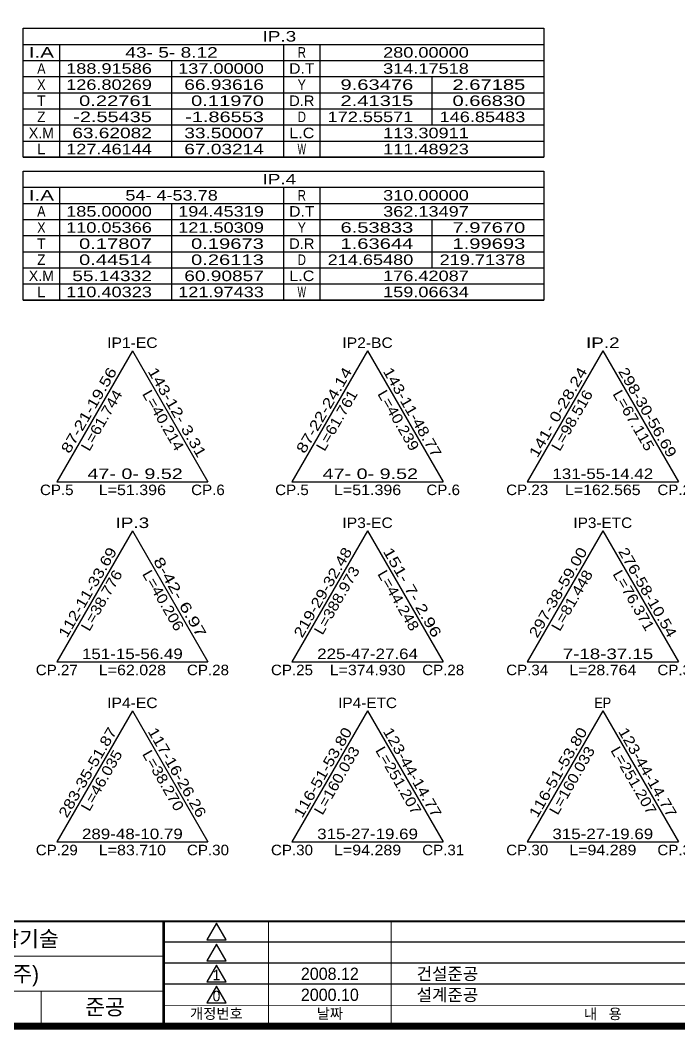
# Model space of a CAD drawing. Extents: x 231382 to 232223, y 224653 to 225247.
# Drawn here: x 231636.2 to 231824.4, y 224671.6 to 224959.8 of the extents above; entities that cross this region are included whole.
import ezdxf
from ezdxf.enums import TextEntityAlignment as Align

# ---------------------------------------------------------------- set-up
doc = ezdxf.new("R2010")
doc.units = 0
doc.header["$LTSCALE"] = 10
doc.header["$MEASUREMENT"] = 0
for name, color, linetype in [('CA-LEAL', 1, 'CONTINUOUS'), ('CA-LEAT', 3, 'CONTINUOUS'), ('CA-TABL-LIN1', 4, 'CONTINUOUS'), ('CA-TABL-LIN2', 1, 'CONTINUOUS'), ('CA-TABL-TEX1', 6, 'CONTINUOUS'), ('CA-TABL-TEX2', 3, 'CONTINUOUS'), ('CX-BORD', 3, 'CONTINUOUS'), ('CX-BORD-LIN1', 4, 'CONTINUOUS'), ('CX-BORD-LIN2', 3, 'CONTINUOUS'), ('CX-BORD-TEX2', 7, 'CONTINUOUS'), ('CX-BORD-TEX3', 6, 'CONTINUOUS')]:
    doc.layers.add(name, color=color, linetype=linetype)
doc.styles.get("Standard").update_dxf_attribs({"font": 'Dotum.ttf'})
doc.styles.add('TB_TEXT', font='Dotum.ttf')
doc.styles.add('TB_WBTXT', font='Dotum.ttf')
doc.styles.add('TB_WMTXT', font='Dotum.ttf')

# ---------------------------------------------------------------- blocks, each defined once
blk = doc.blocks.new('CXBLKA1-KHCA1')
at = {"layer": 'CX-BORD-LIN1', "const_width": 2}
blk.add_lwpolyline([(796, 0), (0, 0), (0, 554), (796, 554)], close=True, dxfattribs=at)
at = {"layer": 'CX-BORD-LIN1'}
for points, const_width in [([(796, 30), (0, 30)], 0.6), ([(270, 0), (270, 30)], 0.8), ([(270, 0), (270, 30)], 0.6), ([(300, 0), (300, 30)], 0.3), ([(335, 0), (335, 30)], 0.3), ([(566, 6), (270, 6)], 0.2)]:
    blk.add_lwpolyline(points, dxfattribs=dict(at, const_width=const_width))
for points in [[(285.08, 29.47), (282.34, 24.71), (287.83, 24.71)], [(285.08, 23.47), (282.34, 18.71), (287.83, 18.71)], [(285.08, 17.47), (282.34, 12.71), (287.83, 12.71)], [(285.08, 11.47), (282.34, 6.71), (287.83, 6.71)]]:
    blk.add_lwpolyline(points, close=True, dxfattribs=at)
at = {"layer": 'CX-BORD-LIN2'}
for points in [[(566, 24), (270, 24)], [(566, 18), (270, 18)], [(566, 12), (270, 12)]]:
    blk.add_lwpolyline(points, dxfattribs=at)
at = {"layer": 'CX-BORD-LIN2', "const_width": 0.3}
for points in [[(270, 20), (130, 20)], [(270, 10), (0, 10)], [(235, 0), (235, 10)]]:
    blk.add_lwpolyline(points, dxfattribs=at)
at = {"layer": 'CX-BORD-LIN1', "style": 'TB_TEXT'}
for tag, height, p in [('TR_RNUM4', 3, (285.11, 26.64)), ('TR_RDAT4', 3.5, (317.5, 27)), ('TR_DGN4', 3.5, (459.12, 27)), ('TR_CHK4', 3.5, (499.12, 27)), ('TR_APP4', 3.5, (539.12, 27)), ('TR_RNUM3', 3, (285.11, 20.64)), ('TR_RDAT3', 3.5, (317.5, 21)), ('TR_DGN3', 3.5, (459.12, 21)), ('TR_CHK3', 3.5, (499.12, 21)), ('TR_APP3', 3.5, (539.12, 21)), ('TR_RNUM2', 3, (285.11, 14.64)), ('TR_RDAT2', 3.5, (317.5, 15)), ('TR_DGN2', 3.5, (459.12, 15)), ('TR_CHK2', 3.5, (499.12, 15)), ('TR_APP2', 3.5, (539.12, 15)), ('TR_RNUM1', 3, (285.11, 8.64)), ('TR_RDAT1', 3.5, (317.5, 9)), ('TR_DGN1', 3.5, (459.12, 9)), ('TR_CHK1', 3.5, (499.12, 9)), ('TR_APP1', 3.5, (539.12, 9))]:
    blk.add_attdef(tag, text='', height=height, dxfattribs=at).set_placement(p, align=Align.MIDDLE_CENTER)
for tag, p in [('TR_RCON4', (342.3, 27)), ('TR_RCON3', (342.3, 21)), ('TR_RCON2', (342.3, 15)), ('TR_RCON1', (342.3, 9))]:
    blk.add_attdef(tag, text='', height=3.5, dxfattribs=at).set_placement(p, align=Align.MIDDLE_LEFT)
at = {"layer": 'CX-BORD-LIN2', "style": 'TB_TEXT'}
blk.add_attdef('TD_VERSION', text='', height=3, rotation=90, dxfattribs=at).set_placement((800.5, 48.01), align=Align.MIDDLE_CENTER)
at = {"layer": 'CX-BORD-TEX2', "style": 'TB_WMTXT'}
for tag, height, p in [('TB_CNAME', 5, (15.34, 531.83)), ('TB_CSCOP', 4, (16.63, 523.83))]:
    blk.add_attdef(tag, text='', height=height, dxfattribs=at).set_placement(p, align=Align.BOTTOM_LEFT)
at = {"layer": 'CX-BORD-TEX2', "style": 'TB_WBTXT'}
for tag, height, p in [('TB_MTITIL', 10, (398, 533.33)), ('TB_STITL', 7, (398, 518.33))]:
    blk.add_attdef(tag, text='', height=height, dxfattribs=at).set_placement(p, align=Align.MIDDLE_CENTER)
at = {"layer": 'CX-BORD-TEX3', "style": 'TB_TEXT'}
for s, p in [('개정번호', (285.08, 3.66)), ('날짜', (317.5, 3.66)), ('내   용', (395.5, 3.58))]:
    blk.add_text(s, height=3, dxfattribs=at).set_placement(p, align=Align.MIDDLE)
for tag, height, p in [('TD_DCOMP', 4.5, (217.5, 25)), ('TD_CSECT', 4.5, (611, 25)), ('TD_DNAME_TOP', 4.5, (755, 25)), ('TD_DNAME_MAIN', 4.5, (755, 19.01)), ('TD_CCOMP', 4.5, (217.5, 15)), ('TD_HSCAL', 4.5, (626.7, 15.24)), ('TD_VSCAL', 4.5, (655.78, 15.24)), ('TD_DNAME_BOT', 3, (755, 13.65)), ('TD_CNAME', 4.5, (65, 5.75)), ('TD_FIELD', 4.5, (182.5, 5.53)), ('TD_CSTEP', 4.5, (253.24, 5.53)), ('TD_DWGCODE', 4.5, (641, 5.39)), ('TD_DWGNO', 4.5, (755, 5.39))]:
    blk.add_attdef(tag, text='', height=height, dxfattribs=at).set_placement(p, align=Align.MIDDLE_CENTER)
at = {"layer": 'CX-BORD-TEX3', "style": 'TB_TEXT', "width": 0.9}
blk.add_attdef('TD_CDIST', text='', height=4.5, dxfattribs=at).set_placement((656, 25), align=Align.MIDDLE_CENTER)

msp = doc.modelspace()

# ---------------------------------------------------------------- linework, layer by layer
at = {"layer": 'CA-LEAL', "linetype": 'Continuous'}
for p, q in [((231668.27, 224865.45), (231646.67, 224828.04)), ((231668.27, 224865.45), (231689.87, 224828.04)), ((231735.47, 224865.45), (231713.87, 224828.04)), ((231735.47, 224865.45), (231757.07, 224828.04)), ((231802.67, 224865.45), (231781.07, 224828.04)), ((231802.67, 224865.45), (231824.27, 224828.04)), ((231646.67, 224828.04), (231689.87, 224828.04)), ((231713.87, 224828.04), (231757.07, 224828.04)), ((231781.07, 224828.04), (231824.27, 224828.04)), ((231668.27, 224814.04), (231646.67, 224776.62)), ((231668.27, 224814.04), (231689.87, 224776.62)), ((231735.47, 224814.04), (231713.87, 224776.62)), ((231735.47, 224814.04), (231757.07, 224776.62)), ((231802.67, 224814.04), (231781.07, 224776.62)), ((231802.67, 224814.04), (231824.27, 224776.62)), ((231646.67, 224776.62), (231689.87, 224776.62)), ((231713.87, 224776.62), (231757.07, 224776.62)), ((231781.07, 224776.62), (231824.27, 224776.62)), ((231668.27, 224762.62), (231646.67, 224725.21)), ((231668.27, 224762.62), (231689.87, 224725.21)), ((231735.47, 224762.62), (231713.87, 224725.21)), ((231735.47, 224762.62), (231757.07, 224725.21)), ((231802.67, 224762.62), (231781.07, 224725.21)), ((231802.67, 224762.62), (231824.27, 224725.21)), ((231646.67, 224725.21), (231689.87, 224725.21)), ((231713.87, 224725.21), (231757.07, 224725.21)), ((231781.07, 224725.21), (231824.27, 224725.21))]:
    msp.add_line(p, q, dxfattribs=at)
at = {"layer": 'CA-TABL-LIN1'}
for p, q in [((231637.07, 224957.55), (231785.87, 224957.55)), ((231637.07, 224920.75), (231637.07, 224957.55)), ((231785.87, 224957.55), (231785.87, 224920.75)), ((231637.07, 224952.95), (231785.87, 224952.95)), ((231647.47, 224952.95), (231647.47, 224920.75)), ((231711.47, 224952.95), (231711.47, 224920.75)), ((231721.87, 224952.95), (231721.87, 224920.75)), ((231637.07, 224920.75), (231785.87, 224920.75)), ((231785.87, 224920.75), (231637.07, 224920.75)), ((231637.07, 224916.75), (231785.87, 224916.75)), ((231637.07, 224879.95), (231637.07, 224916.75)), ((231785.87, 224916.75), (231785.87, 224879.95)), ((231637.07, 224912.15), (231785.87, 224912.15)), ((231647.47, 224912.15), (231647.47, 224879.95)), ((231711.47, 224912.15), (231711.47, 224879.95)), ((231721.87, 224912.15), (231721.87, 224879.95)), ((231637.07, 224879.95), (231785.87, 224879.95)), ((231785.87, 224879.95), (231637.07, 224879.95))]:
    msp.add_line(p, q, dxfattribs=at)
at = {"layer": 'CA-TABL-LIN2'}
for p, q in [((231637.07, 224948.35), (231785.87, 224948.35)), ((231679.47, 224948.35), (231679.47, 224920.75)), ((231637.07, 224943.75), (231785.87, 224943.75)), ((231753.87, 224943.75), (231753.87, 224929.95)), ((231637.07, 224939.15), (231785.87, 224939.15)), ((231637.07, 224934.55), (231785.87, 224934.55)), ((231637.07, 224929.95), (231785.87, 224929.95)), ((231637.07, 224925.35), (231785.87, 224925.35)), ((231637.07, 224907.55), (231785.87, 224907.55)), ((231679.47, 224907.55), (231679.47, 224879.95)), ((231637.07, 224902.95), (231785.87, 224902.95)), ((231753.87, 224902.95), (231753.87, 224889.15)), ((231637.07, 224898.35), (231785.87, 224898.35)), ((231637.07, 224893.75), (231785.87, 224893.75)), ((231637.07, 224889.15), (231785.87, 224889.15)), ((231637.07, 224884.55), (231785.87, 224884.55))]:
    msp.add_line(p, q, dxfattribs=at)

# ---------------------------------------------------------------- block references
at = {"layer": 'CX-BORD'}
ref = msp.add_blockref('CXBLKA1-KHCA1', (231407.19, 224672.57), dxfattribs=at)
ref.add_attrib('TD_DCOMP', '(주) 한국종합기술', dxfattribs={"layer": 'CX-BORD-TEX3', "height": 4.5, "style": 'TB_TEXT'}).set_placement((231624.69, 224697.57), align=Align.MIDDLE_CENTER)
ref.add_attrib('TD_CCOMP', '삼성물산 (주)', dxfattribs={"layer": 'CX-BORD-TEX3', "height": 4.5, "style": 'TB_TEXT'}).set_placement((231624.69, 224687.57), align=Align.MIDDLE_CENTER)
ref.add_attrib('TD_CSTEP', '준공', dxfattribs={"layer": 'CX-BORD-TEX3', "height": 4.5, "style": 'TB_TEXT'}).set_placement((231660.43, 224678.1), align=Align.MIDDLE_CENTER)
ref.add_attrib('TR_RNUM1', '0', dxfattribs={"layer": 'CX-BORD-LIN1', "height": 3, "style": 'TB_TEXT'}).set_placement((231692.3, 224681.21), align=Align.MIDDLE_CENTER)
ref.add_attrib('TR_RDAT1', '2000.10', dxfattribs={"layer": 'CX-BORD-LIN1', "height": 3.5, "style": 'TB_TEXT'}).set_placement((231724.69, 224681.57), align=Align.MIDDLE_CENTER)
ref.add_attrib('TR_RCON1', '설계준공', dxfattribs={"layer": 'CX-BORD-LIN1', "height": 3.5, "style": 'TB_TEXT'}).set_placement((231749.49, 224681.57), align=Align.MIDDLE_LEFT)
ref.add_attrib('TR_RNUM2', '1', dxfattribs={"layer": 'CX-BORD-LIN1', "height": 3, "style": 'TB_TEXT'}).set_placement((231692.3, 224687.21), align=Align.MIDDLE_CENTER)
ref.add_attrib('TR_RDAT2', '2008.12', dxfattribs={"layer": 'CX-BORD-LIN1', "height": 3.5, "style": 'TB_TEXT'}).set_placement((231724.69, 224687.57), align=Align.MIDDLE_CENTER)
ref.add_attrib('TR_RCON2', '건설준공', dxfattribs={"layer": 'CX-BORD-LIN1', "height": 3.5, "style": 'TB_TEXT'}).set_placement((231749.49, 224687.57), align=Align.MIDDLE_LEFT)

# ---------------------------------------------------------------- texts
at = {"layer": 'CA-LEAT'}
for s, rotation, width, p, p2 in [('IP1-EC', 0, 1.009301, (231661.07, 224866.25), (231675.47, 224866.25)), ('IP2-BC', 0, 0.994546, (231728.27, 224866.25), (231742.67, 224866.25)), ('IP.2', 0, 1.239306, (231797.87, 224866.25), (231807.47, 224866.25)), (' 87-21-19.56', 60, 1.054426, (231649.58, 224834.67), (231663.98, 224859.61)), ('143-12- 3.31', 300, 1.054426, (231672.57, 224859.61), (231686.97, 224834.67)), (' 87-22-24.14', 60, 1.054426, (231716.78, 224834.67), (231731.18, 224859.61)), ('143-11-48.77', 300, 1.015822, (231739.77, 224859.61), (231754.17, 224834.67)), ('141- 0-28.24', 60, 1.054426, (231783.98, 224834.67), (231798.38, 224859.61)), ('298-30-56.69', 300, 1.015822, (231806.97, 224859.61), (231821.37, 224834.67)), ('L=61.744', 60, 1.043309, (231655.97, 224836.53), (231665.57, 224853.16)), ('L=40.214', 300, 1.043309, (231670.98, 224853.16), (231680.58, 224836.53)), ('L=61.761', 60, 1.043309, (231723.17, 224836.53), (231732.77, 224853.16)), ('L=40.239', 300, 1.043309, (231738.18, 224853.16), (231747.78, 224836.53)), ('L=98.516', 60, 1.043309, (231790.37, 224836.53), (231799.97, 224853.16)), ('L=67.115', 300, 1.043309, (231805.38, 224853.16), (231814.98, 224836.53)), (' 47- 0- 9.52', 0, 1.141161, (231653.87, 224828.84), (231682.67, 224828.84)), (' 47- 0- 9.52', 0, 1.141161, (231721.07, 224828.84), (231749.87, 224828.84)), ('131-55-14.42', 0, 1.015822, (231788.27, 224828.84), (231817.07, 224828.84)), ('CP.5', 0, 0.992175, (231641.87, 224824.24), (231651.47, 224824.24)), ('L=51.396', 0, 1.043309, (231658.67, 224824.24), (231677.87, 224824.24)), ('CP.6', 0, 0.992175, (231685.07, 224824.24), (231694.67, 224824.24)), ('CP.5', 0, 0.992175, (231709.07, 224824.24), (231718.67, 224824.24)), ('L=51.396', 0, 1.043309, (231725.87, 224824.24), (231745.07, 224824.24)), ('CP.6', 0, 0.992175, (231752.27, 224824.24), (231761.87, 224824.24)), ('CP.23', 0, 0.991258, (231775.07, 224824.24), (231787.07, 224824.24)), ('L=162.565', 0, 1.036811, (231791.87, 224824.24), (231813.47, 224824.24)), ('CP.26', 0, 0.991258, (231818.27, 224824.24), (231830.27, 224824.24)), ('IP.3', 0, 1.239306, (231663.47, 224814.84), (231673.07, 224814.84)), ('IP3-EC', 0, 1.009301, (231728.27, 224814.84), (231742.67, 224814.84)), ('IP3-ETC', 0, 1.006143, (231794.27, 224814.84), (231811.07, 224814.84)), ('112-11-33.69', 60, 1.015822, (231649.58, 224783.26), (231663.98, 224808.2)), ('219-29-32.48', 60, 1.015822, (231716.78, 224783.26), (231731.18, 224808.2)), ('151- 7- 2.96', 300, 1.096081, (231739.77, 224808.2), (231754.17, 224783.26)), ('297-38-59.00', 60, 1.015822, (231783.98, 224783.26), (231798.38, 224808.2)), ('276-58-10.54', 300, 1.015822, (231806.97, 224808.2), (231821.37, 224783.26)), ('  8-42- 6.97', 300, 1.141161, (231672.57, 224808.2), (231686.97, 224783.26)), ('L=388.973', 60, 1.036811, (231722.57, 224784.08), (231733.37, 224802.78)), ('L=38.776', 60, 1.043309, (231655.97, 224785.12), (231665.57, 224801.74)), ('L=40.206', 300, 1.043309, (231670.98, 224801.74), (231680.58, 224785.12)), ('L=44.248', 300, 1.043309, (231738.18, 224801.74), (231747.78, 224785.12)), ('L=81.448', 60, 1.043309, (231790.37, 224785.12), (231799.97, 224801.74)), ('L=76.371', 300, 1.043309, (231805.38, 224801.74), (231814.98, 224785.12)), ('151-15-56.49', 0, 1.015822, (231653.87, 224777.42), (231682.67, 224777.42)), ('225-47-27.64', 0, 1.015822, (231721.07, 224777.42), (231749.87, 224777.42)), ('  7-18-37.15', 0, 1.096081, (231788.27, 224777.42), (231817.07, 224777.42)), ('CP.27', 0, 0.991258, (231640.67, 224772.82), (231652.67, 224772.82)), ('L=62.028', 0, 1.043309, (231658.67, 224772.82), (231677.87, 224772.82)), ('CP.28', 0, 0.991258, (231683.87, 224772.82), (231695.87, 224772.82)), ('CP.25', 0, 0.991258, (231707.87, 224772.82), (231719.87, 224772.82)), ('L=374.930', 0, 1.036811, (231724.67, 224772.82), (231746.27, 224772.82)), ('CP.28', 0, 0.991258, (231751.07, 224772.82), (231763.07, 224772.82)), ('CP.34', 0, 0.991258, (231775.07, 224772.82), (231787.07, 224772.82)), ('L=28.764', 0, 1.043309, (231793.07, 224772.82), (231812.27, 224772.82)), ('CP.35', 0, 0.991258, (231818.27, 224772.82), (231830.27, 224772.82)), ('IP4-EC', 0, 1.009301, (231661.07, 224763.42), (231675.47, 224763.42)), ('IP4-ETC', 0, 1.006143, (231727.07, 224763.42), (231743.87, 224763.42)), ('EP', 0, 0.905684, (231800.27, 224763.42), (231805.07, 224763.42)), ('283-35-51.87', 60, 1.015822, (231649.58, 224731.85), (231663.98, 224756.79)), ('117-16-26.26', 300, 1.015822, (231672.57, 224756.79), (231686.97, 224731.85)), ('116-51-53.80', 60, 1.015822, (231716.78, 224731.85), (231731.18, 224756.79)), ('123-44-14.77', 300, 1.015822, (231739.77, 224756.79), (231754.17, 224731.85)), ('116-51-53.80', 60, 1.015822, (231783.98, 224731.85), (231798.38, 224756.79)), ('123-44-14.77', 300, 1.015822, (231806.97, 224756.79), (231821.37, 224731.85)), ('L=160.033', 60, 1.036811, (231722.57, 224732.66), (231733.37, 224751.37)), ('L=251.207', 300, 1.036811, (231737.58, 224751.37), (231748.38, 224732.66)), ('L=160.033', 60, 1.036811, (231789.77, 224732.66), (231800.57, 224751.37)), ('L=251.207', 300, 1.036811, (231804.78, 224751.37), (231815.58, 224732.66)), ('L=46.035', 60, 1.043309, (231655.97, 224733.7), (231665.57, 224750.33)), ('L=38.270', 300, 1.043309, (231670.98, 224750.33), (231680.58, 224733.7)), ('289-48-10.79', 0, 1.015822, (231653.87, 224726.01), (231682.67, 224726.01)), ('315-27-19.69', 0, 1.015822, (231721.07, 224726.01), (231749.87, 224726.01)), ('315-27-19.69', 0, 1.015822, (231788.27, 224726.01), (231817.07, 224726.01)), ('CP.29', 0, 0.991258, (231640.67, 224721.41), (231652.67, 224721.41)), ('L=83.710', 0, 1.043309, (231658.67, 224721.41), (231677.87, 224721.41)), ('CP.30', 0, 0.991258, (231683.87, 224721.41), (231695.87, 224721.41)), ('CP.30', 0, 0.991258, (231707.87, 224721.41), (231719.87, 224721.41)), ('L=94.289', 0, 1.043309, (231725.87, 224721.41), (231745.07, 224721.41)), ('CP.31', 0, 0.991258, (231751.07, 224721.41), (231763.07, 224721.41)), ('CP.30', 0, 0.991258, (231775.07, 224721.41), (231787.07, 224721.41)), ('L=94.289', 0, 1.043309, (231793.07, 224721.41), (231812.27, 224721.41)), ('CP.31', 0, 0.991258, (231818.27, 224721.41), (231830.27, 224721.41))]:
    msp.add_text(s, height=3, rotation=rotation, dxfattribs=dict(at, width=width)).set_placement(p, p2, align=Align.FIT)
at = {"layer": 'CA-TABL-TEX1'}
for s, width, p, p2 in [('IP.3', 1.239306, (231705.47, 224953.75), (231715.07, 224953.75)), ('I.A', 1.328926, (231638.67, 224949.15), (231645.87, 224949.15)), ('R', 0.861988, (231715.47, 224949.15), (231717.87, 224949.15)), ('A', 0.86325, (231641.07, 224944.55), (231643.47, 224944.55)), ('D.T', 1.026582, (231713.07, 224944.55), (231720.27, 224944.55)), ('X', 0.954045, (231641.07, 224939.95), (231643.47, 224939.95)), ('Y', 0.957143, (231715.47, 224939.95), (231717.87, 224939.95)), ('T', 0.987605, (231641.07, 224935.35), (231643.47, 224935.35)), ('D.R', 0.977238, (231713.07, 224935.35), (231720.27, 224935.35)), ('Z', 0.954045, (231641.07, 224930.75), (231643.47, 224930.75)), ('D', 0.794609, (231715.47, 224930.75), (231717.87, 224930.75)), ('X.M', 0.966557, (231638.67, 224926.15), (231645.87, 224926.15)), ('L.C', 1.05537, (231713.07, 224926.15), (231720.27, 224926.15)), ('L', 1.06426, (231641.07, 224921.55), (231643.47, 224921.55)), ('W', 0.645077, (231715.47, 224921.55), (231717.87, 224921.55)), ('IP.4', 1.239306, (231705.47, 224912.95), (231715.07, 224912.95)), ('I.A', 1.328926, (231638.67, 224908.35), (231645.87, 224908.35)), ('R', 0.861988, (231715.47, 224908.35), (231717.87, 224908.35)), ('A', 0.86325, (231641.07, 224903.75), (231643.47, 224903.75)), ('D.T', 1.026582, (231713.07, 224903.75), (231720.27, 224903.75)), ('X', 0.954045, (231641.07, 224899.15), (231643.47, 224899.15)), ('Y', 0.957143, (231715.47, 224899.15), (231717.87, 224899.15)), ('T', 0.987605, (231641.07, 224894.55), (231643.47, 224894.55)), ('D.R', 0.977238, (231713.07, 224894.55), (231720.27, 224894.55)), ('Z', 0.954045, (231641.07, 224889.95), (231643.47, 224889.95)), ('D', 0.794609, (231715.47, 224889.95), (231717.87, 224889.95)), ('X.M', 0.966557, (231638.67, 224885.35), (231645.87, 224885.35)), ('L.C', 1.05537, (231713.07, 224885.35), (231720.27, 224885.35)), ('L', 1.06426, (231641.07, 224880.75), (231643.47, 224880.75)), ('W', 0.645077, (231715.47, 224880.75), (231717.87, 224880.75))]:
    msp.add_text(s, height=3, rotation=0, dxfattribs=dict(at, width=width)).set_placement(p, p2, align=Align.FIT)
at = {"layer": 'CA-TABL-TEX2'}
for s, width, p, p2 in [('43- 5- 8.12', 1.107136, (231666.27, 224949.15), (231692.67, 224949.15)), ('43- 5- 8.12', 1.107136, (231666.27, 224949.15), (231692.67, 224949.15)), ('   280.00000', 1.143744, (231735.59, 224949.15), (231764.39, 224949.15)), ('   188.91586', 1.143744, (231645.04, 224944.55), (231673.84, 224944.55)), ('   137.00000', 1.143744, (231677.04, 224944.55), (231705.84, 224944.55)), ('   314.17518', 1.143744, (231735.59, 224944.55), (231764.39, 224944.55)), ('   126.80269', 1.143744, (231645.04, 224939.95), (231673.84, 224939.95)), ('    66.93616', 1.192919, (231677.04, 224939.95), (231705.84, 224939.95)), ('     9.63476', 1.246512, (231719.73, 224939.95), (231748.53, 224939.95)), ('     2.67185', 1.246512, (231751.73, 224939.95), (231780.53, 224939.95)), ('     0.22761', 1.246512, (231645.04, 224935.35), (231673.84, 224935.35)), ('     0.11970', 1.246512, (231677.04, 224935.35), (231705.84, 224935.35)), ('     2.41315', 1.246512, (231719.73, 224935.35), (231748.53, 224935.35)), ('     0.66830', 1.246512, (231751.73, 224935.35), (231780.53, 224935.35)), ('    -2.55435', 1.191512, (231645.04, 224930.75), (231673.84, 224930.75)), ('    -1.86553', 1.191512, (231677.04, 224930.75), (231705.84, 224930.75)), ('   172.55571', 1.143744, (231719.73, 224930.75), (231748.53, 224930.75)), ('   146.85483', 1.143744, (231751.73, 224930.75), (231780.53, 224930.75)), ('    63.62082', 1.192919, (231645.04, 224926.15), (231673.84, 224926.15)), ('    33.50007', 1.192919, (231677.04, 224926.15), (231705.84, 224926.15)), ('   113.30911', 1.143744, (231735.59, 224926.15), (231764.39, 224926.15)), ('   127.46144', 1.143744, (231645.04, 224921.55), (231673.84, 224921.55)), ('    67.03214', 1.192919, (231677.04, 224921.55), (231705.84, 224921.55)), ('   111.48923', 1.143744, (231735.59, 224921.55), (231764.39, 224921.55)), ('54- 4-53.78', 1.060952, (231666.27, 224908.35), (231692.67, 224908.35)), ('54- 4-53.78', 1.060952, (231666.27, 224908.35), (231692.67, 224908.35)), ('   310.00000', 1.143744, (231735.59, 224908.35), (231764.39, 224908.35)), ('   185.00000', 1.143744, (231645.04, 224903.75), (231673.84, 224903.75)), ('   194.45319', 1.143744, (231677.04, 224903.75), (231705.84, 224903.75)), ('   362.13497', 1.143744, (231735.59, 224903.75), (231764.39, 224903.75)), ('   110.05366', 1.143744, (231645.04, 224899.15), (231673.84, 224899.15)), ('   121.50309', 1.143744, (231677.04, 224899.15), (231705.84, 224899.15)), ('     6.53833', 1.246512, (231719.73, 224899.15), (231748.53, 224899.15)), ('     7.97670', 1.246512, (231751.73, 224899.15), (231780.53, 224899.15)), ('     0.17807', 1.246512, (231645.04, 224894.55), (231673.84, 224894.55)), ('     0.19673', 1.246512, (231677.04, 224894.55), (231705.84, 224894.55)), ('     1.63644', 1.246512, (231719.73, 224894.55), (231748.53, 224894.55)), ('     1.99693', 1.246512, (231751.73, 224894.55), (231780.53, 224894.55)), ('     0.44514', 1.246512, (231645.04, 224889.95), (231673.84, 224889.95)), ('     0.26113', 1.246512, (231677.04, 224889.95), (231705.84, 224889.95)), ('   214.65480', 1.143744, (231719.73, 224889.95), (231748.53, 224889.95)), ('   219.71378', 1.143744, (231751.73, 224889.95), (231780.53, 224889.95)), ('    55.14332', 1.192919, (231645.04, 224885.35), (231673.84, 224885.35)), ('    60.90857', 1.192919, (231677.04, 224885.35), (231705.84, 224885.35)), ('   176.42087', 1.143744, (231735.59, 224885.35), (231764.39, 224885.35)), ('   110.40323', 1.143744, (231645.04, 224880.75), (231673.84, 224880.75)), ('   121.97433', 1.143744, (231677.04, 224880.75), (231705.84, 224880.75)), ('   159.06634', 1.143744, (231735.59, 224880.75), (231764.39, 224880.75))]:
    msp.add_text(s, height=3, rotation=0, dxfattribs=dict(at, width=width)).set_placement(p, p2, align=Align.FIT)

doc.saveas('drawing.dxf')
